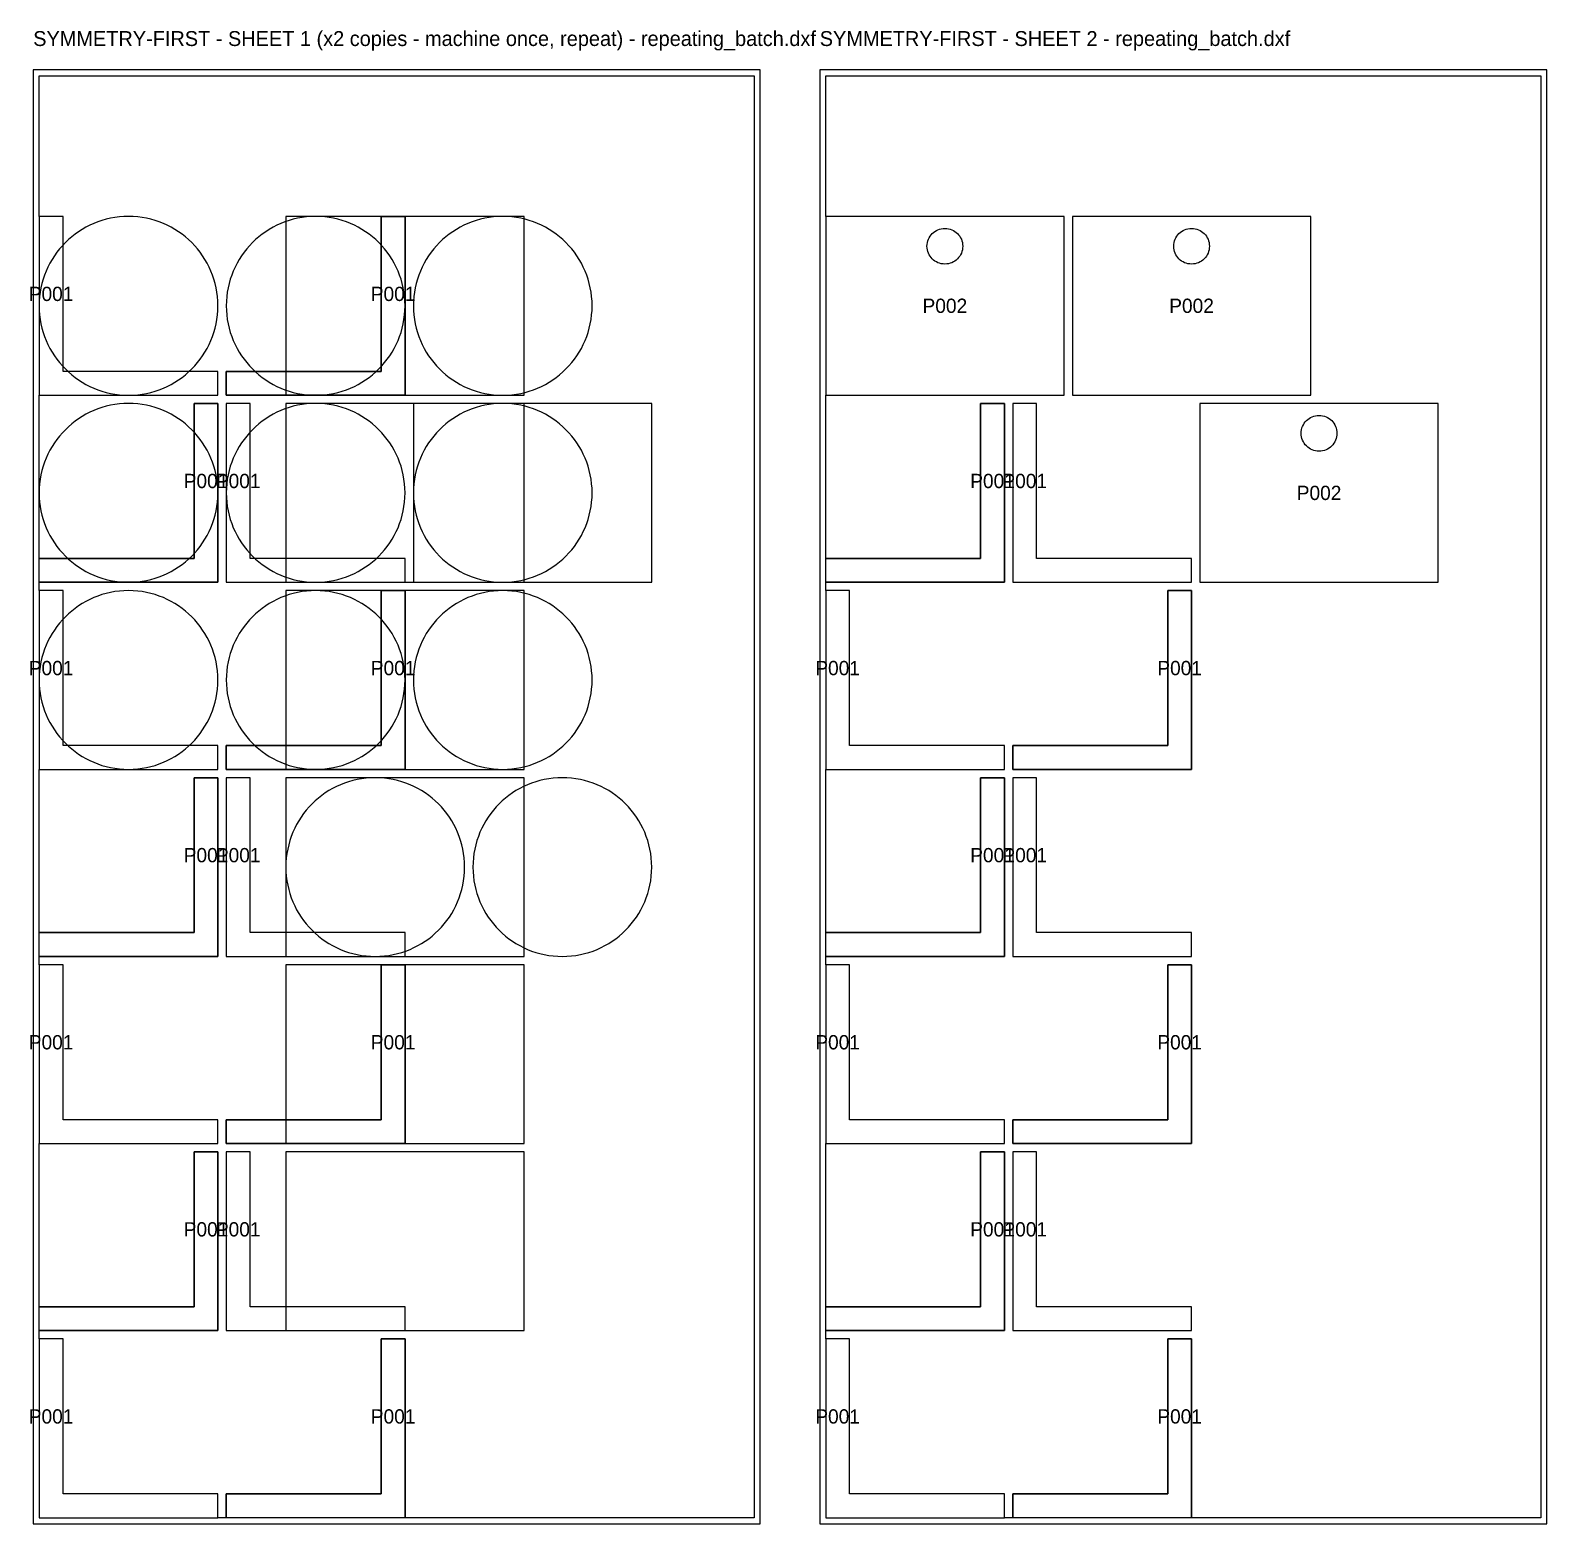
# Model space of a CAD drawing. Header units: millimetres. Extents: x -5 to 6500, y 0 to 2506.
# Drawn here: x -5 to 2540, y 0 to 2506 of the extents above; entities that cross this region are included whole.
import ezdxf
from ezdxf.enums import TextEntityAlignment as Align

# ---------------------------------------------------------------- set-up
doc = ezdxf.new("R2010")
doc.units = ezdxf.units.MM
for name, color, linetype in [('CNC_BOUNDARY', 1, 'Continuous'), ('CUT', 7, 'Continuous'), ('ETCH', 2, 'Continuous'), ('INFO', 8, 'Continuous'), ('OFFCUT', 4, 'Continuous')]:
    doc.layers.add(name, color=color, linetype=linetype)

msp = doc.modelspace()

# ---------------------------------------------------------------- linework, layer by layer
at = {"layer": 'CNC_BOUNDARY'}
for points in [[(0, 0), (1220, 0), (1220, 2440), (0, 2440)], [(1320, 0), (2540, 0), (2540, 2440), (1320, 2440)]]:
    msp.add_lwpolyline(points, close=True, dxfattribs=at)
at = {"layer": 'CUT'}
for points in [[(10, 1894), (310, 1894), (310, 1934), (50, 1934), (50, 2194), (10, 2194), (10, 1894)], [(624, 1894), (324, 1894), (324, 1934), (584, 1934), (584, 2194), (624, 2194), (624, 1894)], [(1330, 1894), (1730, 1894), (1730, 2194), (1330, 2194), (1330, 1894)], [(1744, 1894), (2144, 1894), (2144, 2194), (1744, 2194), (1744, 1894)], [(1560, 2144), (1559.8451, 2140.9327), (1559.3905, 2137.954), (1558.6513, 2135.0789), (1557.6425, 2132.3226), (1556.3792, 2129.7002), (1554.8765, 2127.2267), (1553.1495, 2124.9172), (1551.2132, 2122.7868), (1549.0828, 2120.8505), (1546.7733, 2119.1235), (1544.2998, 2117.6208), (1541.6774, 2116.3575), (1538.9211, 2115.3487), (1536.046, 2114.6095), (1533.0673, 2114.1549), (1530, 2114), (1526.9327, 2114.1549), (1523.954, 2114.6095), (1521.0789, 2115.3487), (1518.3226, 2116.3575), (1515.7002, 2117.6208), (1513.2267, 2119.1235), (1510.9172, 2120.8505), (1508.7868, 2122.7868), (1506.8505, 2124.9172), (1505.1235, 2127.2267), (1503.6208, 2129.7002), (1502.3575, 2132.3226), (1501.3487, 2135.0789), (1500.6095, 2137.954), (1500.1549, 2140.9327), (1500, 2144), (1500.1549, 2147.0673), (1500.6095, 2150.046), (1501.3487, 2152.9211), (1502.3575, 2155.6774), (1503.6208, 2158.2998), (1505.1235, 2160.7733), (1506.8505, 2163.0828), (1508.7868, 2165.2132), (1510.9172, 2167.1495), (1513.2267, 2168.8765), (1515.7002, 2170.3792), (1518.3226, 2171.6425), (1521.0789, 2172.6513), (1523.954, 2173.3905), (1526.9327, 2173.8451), (1530, 2174), (1533.0673, 2173.8451), (1536.046, 2173.3905), (1538.9211, 2172.6513), (1541.6774, 2171.6425), (1544.2998, 2170.3792), (1546.7733, 2168.8765), (1549.0828, 2167.1495), (1551.2132, 2165.2132), (1553.1495, 2163.0828), (1554.8765, 2160.7733), (1556.3792, 2158.2998), (1557.6425, 2155.6774), (1558.6513, 2152.9211), (1559.3905, 2150.046), (1559.8451, 2147.0673), (1560, 2144)], [(1974, 2144), (1973.8451, 2140.9327), (1973.3905, 2137.954), (1972.6513, 2135.0789), (1971.6425, 2132.3226), (1970.3792, 2129.7002), (1968.8765, 2127.2267), (1967.1495, 2124.9172), (1965.2132, 2122.7868), (1963.0828, 2120.8505), (1960.7733, 2119.1235), (1958.2998, 2117.6208), (1955.6774, 2116.3575), (1952.9211, 2115.3487), (1950.046, 2114.6095), (1947.0673, 2114.1549), (1944, 2114), (1940.9327, 2114.1549), (1937.954, 2114.6095), (1935.0789, 2115.3487), (1932.3226, 2116.3575), (1929.7002, 2117.6208), (1927.2267, 2119.1235), (1924.9172, 2120.8505), (1922.7868, 2122.7868), (1920.8505, 2124.9172), (1919.1235, 2127.2267), (1917.6208, 2129.7002), (1916.3575, 2132.3226), (1915.3487, 2135.0789), (1914.6095, 2137.954), (1914.1549, 2140.9327), (1914, 2144), (1914.1549, 2147.0673), (1914.6095, 2150.046), (1915.3487, 2152.9211), (1916.3575, 2155.6774), (1917.6208, 2158.2998), (1919.1235, 2160.7733), (1920.8505, 2163.0828), (1922.7868, 2165.2132), (1924.9172, 2167.1495), (1927.2267, 2168.8765), (1929.7002, 2170.3792), (1932.3226, 2171.6425), (1935.0789, 2172.6513), (1937.954, 2173.3905), (1940.9327, 2173.8451), (1944, 2174), (1947.0673, 2173.8451), (1950.046, 2173.3905), (1952.9211, 2172.6513), (1955.6774, 2171.6425), (1958.2998, 2170.3792), (1960.7733, 2168.8765), (1963.0828, 2167.1495), (1965.2132, 2165.2132), (1967.1495, 2163.0828), (1968.8765, 2160.7733), (1970.3792, 2158.2998), (1971.6425, 2155.6774), (1972.6513, 2152.9211), (1973.3905, 2150.046), (1973.8451, 2147.0673), (1974, 2144)], [(310, 1580), (10, 1580), (10, 1620), (270, 1620), (270, 1880), (310, 1880), (310, 1580)], [(324, 1580), (624, 1580), (624, 1620), (364, 1620), (364, 1880), (324, 1880), (324, 1580)], [(1630, 1580), (1330, 1580), (1330, 1620), (1590, 1620), (1590, 1880), (1630, 1880), (1630, 1580)], [(1644, 1580), (1944, 1580), (1944, 1620), (1684, 1620), (1684, 1880), (1644, 1880), (1644, 1580)], [(1958, 1580), (2358, 1580), (2358, 1880), (1958, 1880), (1958, 1580)], [(2188, 1830), (2187.8451, 1826.9327), (2187.3905, 1823.954), (2186.6513, 1821.0789), (2185.6425, 1818.3226), (2184.3792, 1815.7002), (2182.8765, 1813.2267), (2181.1495, 1810.9172), (2179.2132, 1808.7868), (2177.0828, 1806.8505), (2174.7733, 1805.1235), (2172.2998, 1803.6208), (2169.6774, 1802.3575), (2166.9211, 1801.3487), (2164.046, 1800.6095), (2161.0673, 1800.1549), (2158, 1800), (2154.9327, 1800.1549), (2151.954, 1800.6095), (2149.0789, 1801.3487), (2146.3226, 1802.3575), (2143.7002, 1803.6208), (2141.2267, 1805.1235), (2138.9172, 1806.8505), (2136.7868, 1808.7868), (2134.8505, 1810.9172), (2133.1235, 1813.2267), (2131.6208, 1815.7002), (2130.3575, 1818.3226), (2129.3487, 1821.0789), (2128.6095, 1823.954), (2128.1549, 1826.9327), (2128, 1830), (2128.1549, 1833.0673), (2128.6095, 1836.046), (2129.3487, 1838.9211), (2130.3575, 1841.6774), (2131.6208, 1844.2998), (2133.1235, 1846.7733), (2134.8505, 1849.0828), (2136.7868, 1851.2132), (2138.9172, 1853.1495), (2141.2267, 1854.8765), (2143.7002, 1856.3792), (2146.3226, 1857.6425), (2149.0789, 1858.6513), (2151.954, 1859.3905), (2154.9327, 1859.8451), (2158, 1860), (2161.0673, 1859.8451), (2164.046, 1859.3905), (2166.9211, 1858.6513), (2169.6774, 1857.6425), (2172.2998, 1856.3792), (2174.7733, 1854.8765), (2177.0828, 1853.1495), (2179.2132, 1851.2132), (2181.1495, 1849.0828), (2182.8765, 1846.7733), (2184.3792, 1844.2998), (2185.6425, 1841.6774), (2186.6513, 1838.9211), (2187.3905, 1836.046), (2187.8451, 1833.0673), (2188, 1830)], [(10, 1266), (310, 1266), (310, 1306), (50, 1306), (50, 1566), (10, 1566), (10, 1266)], [(624, 1266), (324, 1266), (324, 1306), (584, 1306), (584, 1566), (624, 1566), (624, 1266)], [(1330, 1266), (1630, 1266), (1630, 1306), (1370, 1306), (1370, 1566), (1330, 1566), (1330, 1266)], [(1944, 1266), (1644, 1266), (1644, 1306), (1904, 1306), (1904, 1566), (1944, 1566), (1944, 1266)], [(310, 952), (10, 952), (10, 992), (270, 992), (270, 1252), (310, 1252), (310, 952)], [(324, 952), (624, 952), (624, 992), (364, 992), (364, 1252), (324, 1252), (324, 952)], [(1630, 952), (1330, 952), (1330, 992), (1590, 992), (1590, 1252), (1630, 1252), (1630, 952)], [(1644, 952), (1944, 952), (1944, 992), (1684, 992), (1684, 1252), (1644, 1252), (1644, 952)], [(10, 638), (310, 638), (310, 678), (50, 678), (50, 938), (10, 938), (10, 638)], [(624, 638), (324, 638), (324, 678), (584, 678), (584, 938), (624, 938), (624, 638)], [(1330, 638), (1630, 638), (1630, 678), (1370, 678), (1370, 938), (1330, 938), (1330, 638)], [(1944, 638), (1644, 638), (1644, 678), (1904, 678), (1904, 938), (1944, 938), (1944, 638)], [(310, 324), (10, 324), (10, 364), (270, 364), (270, 624), (310, 624), (310, 324)], [(324, 324), (624, 324), (624, 364), (364, 364), (364, 624), (324, 624), (324, 324)], [(1630, 324), (1330, 324), (1330, 364), (1590, 364), (1590, 624), (1630, 624), (1630, 324)], [(1644, 324), (1944, 324), (1944, 364), (1684, 364), (1684, 624), (1644, 624), (1644, 324)], [(10, 10), (310, 10), (310, 50), (50, 50), (50, 310), (10, 310), (10, 10)], [(624, 10), (324, 10), (324, 50), (584, 50), (584, 310), (624, 310), (624, 10)], [(1330, 10), (1630, 10), (1630, 50), (1370, 50), (1370, 310), (1330, 310), (1330, 10)], [(1944, 10), (1644, 10), (1644, 50), (1904, 50), (1904, 310), (1944, 310), (1944, 10)]]:
    msp.add_lwpolyline(points, close=True, dxfattribs=at)
at = {"layer": 'OFFCUT'}
for points in [[(10, 2430), (1210, 2430), (1210, 10), (624, 10), (624, 310), (584, 310), (584, 50), (324, 50), (324, 10), (310, 10), (310, 50), (50, 50), (50, 310), (10, 310), (10, 324), (310, 324), (310, 624), (270, 624), (270, 364), (10, 364), (10, 638), (310, 638), (310, 678), (50, 678), (50, 938), (10, 938), (10, 952), (310, 952), (310, 1252), (270, 1252), (270, 992), (10, 992), (10, 1266), (310, 1266), (310, 1306), (50, 1306), (50, 1566), (10, 1566), (10, 1580), (310, 1580), (310, 1880), (270, 1880), (270, 1620), (10, 1620), (10, 1894), (310, 1894), (310, 1934), (50, 1934), (50, 2194), (10, 2194), (10, 2430)], [(1330, 2430), (2530, 2430), (2530, 10), (1944, 10), (1944, 310), (1904, 310), (1904, 50), (1644, 50), (1644, 10), (1630, 10), (1630, 50), (1370, 50), (1370, 310), (1330, 310), (1330, 324), (1630, 324), (1630, 624), (1590, 624), (1590, 364), (1330, 364), (1330, 638), (1630, 638), (1630, 678), (1370, 678), (1370, 938), (1330, 938), (1330, 952), (1630, 952), (1630, 1252), (1590, 1252), (1590, 992), (1330, 992), (1330, 1266), (1630, 1266), (1630, 1306), (1370, 1306), (1370, 1566), (1330, 1566), (1330, 1580), (1630, 1580), (1630, 1880), (1590, 1880), (1590, 1620), (1330, 1620), (1330, 1894), (1730, 1894), (1730, 2194), (1330, 2194), (1330, 2430)], [(10.1952, 2036.281), (10.7744, 2028.6634), (11.7283, 2021.1565), (13.0475, 2013.7698), (14.7224, 2006.5127), (16.7437, 1999.3946), (19.102, 1992.425), (21.7877, 1985.6132), (24.7916, 1978.9688), (28.1042, 1972.5011), (31.716, 1966.2195), (35.6176, 1960.1336), (39.7997, 1954.2526), (44.2527, 1948.5861), (48.9673, 1943.1434), (53.934, 1937.934), (59.1434, 1932.9673), (64.5861, 1928.2527), (70.2526, 1923.7997), (76.1336, 1919.6176), (82.2195, 1915.716), (88.5011, 1912.1042), (94.9688, 1908.7916), (101.6132, 1905.7877), (108.425, 1903.102), (115.3946, 1900.7437), (122.5127, 1898.7224), (129.7698, 1897.0475), (137.1565, 1895.7283), (144.6634, 1894.7744), (152.281, 1894.1952), (160, 1894), (167.719, 1894.1952), (175.3366, 1894.7744), (182.8435, 1895.7283), (190.2302, 1897.0475), (197.4873, 1898.7224), (204.6054, 1900.7437), (211.575, 1903.102), (218.3868, 1905.7877), (225.0312, 1908.7916), (231.4989, 1912.1042), (237.7805, 1915.716), (243.8664, 1919.6176), (249.7474, 1923.7997), (255.4139, 1928.2527), (260.8566, 1932.9673), (266.066, 1937.934), (271.0327, 1943.1434), (275.7473, 1948.5861), (280.2003, 1954.2526), (284.3824, 1960.1336), (288.284, 1966.2195), (291.8958, 1972.5011), (295.2084, 1978.9688), (298.2123, 1985.6132), (300.898, 1992.425), (303.2563, 1999.3946), (305.2776, 2006.5127), (306.9525, 2013.7698), (308.2717, 2021.1565), (309.2256, 2028.6634), (309.8048, 2036.281), (310, 2044), (309.8048, 2051.719), (309.2256, 2059.3366), (308.2717, 2066.8435), (306.9525, 2074.2302), (305.2776, 2081.4873), (303.2563, 2088.6054), (300.898, 2095.575), (298.2123, 2102.3868), (295.2084, 2109.0312), (291.8958, 2115.4989), (288.284, 2121.7805), (284.3824, 2127.8664), (280.2003, 2133.7474), (275.7473, 2139.4139), (271.0327, 2144.8566), (266.066, 2150.066), (260.8566, 2155.0327), (255.4139, 2159.7473), (249.7474, 2164.2003), (243.8664, 2168.3824), (237.7805, 2172.284), (231.4989, 2175.8958), (225.0312, 2179.2084), (218.3868, 2182.2123), (211.575, 2184.898), (204.6054, 2187.2563), (197.4873, 2189.2776), (190.2302, 2190.9525), (182.8435, 2192.2717), (175.3366, 2193.2256), (167.719, 2193.8048), (160, 2194), (152.281, 2193.8048), (144.6634, 2193.2256), (137.1565, 2192.2717), (129.7698, 2190.9525), (122.5127, 2189.2776), (115.3946, 2187.2563), (108.425, 2184.898), (101.6132, 2182.2123), (94.9688, 2179.2084), (88.5011, 2175.8958), (82.2195, 2172.284), (76.1336, 2168.3824), (70.2526, 2164.2003), (64.5861, 2159.7473), (59.1434, 2155.0327), (53.934, 2150.066), (48.9673, 2144.8566), (44.2527, 2139.4139), (39.7997, 2133.7474), (35.6176, 2127.8664), (31.716, 2121.7805), (28.1042, 2115.4989), (24.7916, 2109.0312), (21.7877, 2102.3868), (19.102, 2095.575), (16.7437, 2088.6054), (14.7224, 2081.4873), (13.0475, 2074.2302), (11.7283, 2066.8435), (10.7744, 2059.3366), (10.1952, 2051.719), (10, 2044), (10.1952, 2036.281)], [(584, 1934), (324, 1934), (324, 1894), (624, 1894), (624, 2194), (584, 2194), (584, 1934)], [(584, 1934), (324, 1934), (324, 1894), (624, 1894), (624, 2194), (584, 2194), (584, 1934)], [(620.9525, 2013.7698), (622.2717, 2021.1565), (623.2256, 2028.6634), (623.8048, 2036.281), (624, 2044), (623.8048, 2051.719), (623.2256, 2059.3366), (622.2717, 2066.8435), (620.9525, 2074.2302), (619.2776, 2081.4873), (617.2563, 2088.6054), (614.898, 2095.575), (612.2123, 2102.3868), (609.2084, 2109.0312), (605.8958, 2115.4989), (602.284, 2121.7805), (598.3824, 2127.8664), (594.2003, 2133.7474), (589.7473, 2139.4139), (585.0327, 2144.8566), (580.066, 2150.066), (574.8566, 2155.0327), (569.4139, 2159.7473), (563.7474, 2164.2003), (557.8664, 2168.3824), (551.7805, 2172.284), (545.4989, 2175.8958), (539.0312, 2179.2084), (532.3868, 2182.2123), (525.575, 2184.898), (518.6054, 2187.2563), (511.4873, 2189.2776), (504.2302, 2190.9525), (496.8435, 2192.2717), (489.3366, 2193.2256), (481.719, 2193.8048), (474, 2194), (466.281, 2193.8048), (458.6634, 2193.2256), (451.1565, 2192.2717), (443.7698, 2190.9525), (436.5127, 2189.2776), (429.3946, 2187.2563), (422.425, 2184.898), (415.6132, 2182.2123), (408.9688, 2179.2084), (402.5011, 2175.8958), (396.2195, 2172.284), (390.1336, 2168.3824), (384.2526, 2164.2003), (378.5861, 2159.7473), (373.1434, 2155.0327), (367.934, 2150.066), (362.9673, 2144.8566), (358.2527, 2139.4139), (353.7997, 2133.7474), (349.6176, 2127.8664), (345.716, 2121.7805), (342.1042, 2115.4989), (338.7916, 2109.0312), (335.7877, 2102.3868), (333.102, 2095.575), (330.7437, 2088.6054), (328.7224, 2081.4873), (327.0475, 2074.2302), (325.7283, 2066.8435), (324.7744, 2059.3366), (324.1952, 2051.719), (324, 2044), (324.1952, 2036.281), (324.7744, 2028.6634), (325.7283, 2021.1565), (327.0475, 2013.7698), (328.7224, 2006.5127), (330.7437, 1999.3946), (333.102, 1992.425), (335.7877, 1985.6132), (338.7916, 1978.9688), (342.1042, 1972.5011), (345.716, 1966.2195), (349.6176, 1960.1336), (353.7997, 1954.2526), (358.2527, 1948.5861), (362.9673, 1943.1434), (367.934, 1937.934), (373.1434, 1932.9673), (378.5861, 1928.2527), (384.2526, 1923.7997), (390.1336, 1919.6176), (396.2195, 1915.716), (402.5011, 1912.1042), (408.9688, 1908.7916), (415.6132, 1905.7877), (422.425, 1903.102), (429.3946, 1900.7437), (436.5127, 1898.7224), (443.7698, 1897.0475), (451.1565, 1895.7283), (458.6634, 1894.7744), (466.281, 1894.1952), (474, 1894), (481.719, 1894.1952), (489.3366, 1894.7744), (496.8435, 1895.7283), (504.2302, 1897.0475), (511.4873, 1898.7224), (518.6054, 1900.7437), (525.575, 1903.102), (532.3868, 1905.7877), (539.0312, 1908.7916), (545.4989, 1912.1042), (551.7805, 1915.716), (557.8664, 1919.6176), (563.7474, 1923.7997), (569.4139, 1928.2527), (574.8566, 1932.9673), (580.066, 1937.934), (585.0327, 1943.1434), (589.7473, 1948.5861), (594.2003, 1954.2526), (598.3824, 1960.1336), (602.284, 1966.2195), (605.8958, 1972.5011), (609.2084, 1978.9688), (612.2123, 1985.6132), (614.898, 1992.425), (617.2563, 1999.3946), (619.2776, 2006.5127), (620.9525, 2013.7698)], [(824, 1894), (824, 2194), (424, 2194), (424, 1894), (824, 1894)], [(824, 1894), (824, 2194), (424, 2194), (424, 1894), (824, 1894)], [(934.9525, 2013.7698), (936.2717, 2021.1565), (937.2256, 2028.6634), (937.8048, 2036.281), (938, 2044), (937.8048, 2051.719), (937.2256, 2059.3366), (936.2717, 2066.8435), (934.9525, 2074.2302), (933.2776, 2081.4873), (931.2563, 2088.6054), (928.898, 2095.575), (926.2123, 2102.3868), (923.2084, 2109.0312), (919.8958, 2115.4989), (916.284, 2121.7805), (912.3824, 2127.8664), (908.2003, 2133.7474), (903.7473, 2139.4139), (899.0327, 2144.8566), (894.066, 2150.066), (888.8566, 2155.0327), (883.4139, 2159.7473), (877.7474, 2164.2003), (871.8664, 2168.3824), (865.7805, 2172.284), (859.4989, 2175.8958), (853.0312, 2179.2084), (846.3868, 2182.2123), (839.575, 2184.898), (832.6054, 2187.2563), (825.4873, 2189.2776), (818.2302, 2190.9525), (810.8435, 2192.2717), (803.3366, 2193.2256), (795.719, 2193.8048), (788, 2194), (780.281, 2193.8048), (772.6634, 2193.2256), (765.1565, 2192.2717), (757.7698, 2190.9525), (750.5127, 2189.2776), (743.3946, 2187.2563), (736.425, 2184.898), (729.6132, 2182.2123), (722.9688, 2179.2084), (716.5011, 2175.8958), (710.2195, 2172.284), (704.1336, 2168.3824), (698.2526, 2164.2003), (692.5861, 2159.7473), (687.1434, 2155.0327), (681.934, 2150.066), (676.9673, 2144.8566), (672.2527, 2139.4139), (667.7997, 2133.7474), (663.6176, 2127.8664), (659.716, 2121.7805), (656.1042, 2115.4989), (652.7916, 2109.0312), (649.7877, 2102.3868), (647.102, 2095.575), (644.7437, 2088.6054), (642.7224, 2081.4873), (641.0475, 2074.2302), (639.7283, 2066.8435), (638.7744, 2059.3366), (638.1952, 2051.719), (638, 2044), (638.1952, 2036.281), (638.7744, 2028.6634), (639.7283, 2021.1565), (641.0475, 2013.7698), (642.7224, 2006.5127), (644.7437, 1999.3946), (647.102, 1992.425), (649.7877, 1985.6132), (652.7916, 1978.9688), (656.1042, 1972.5011), (659.716, 1966.2195), (663.6176, 1960.1336), (667.7997, 1954.2526), (672.2527, 1948.5861), (676.9673, 1943.1434), (681.934, 1937.934), (687.1434, 1932.9673), (692.5861, 1928.2527), (698.2526, 1923.7997), (704.1336, 1919.6176), (710.2195, 1915.716), (716.5011, 1912.1042), (722.9688, 1908.7916), (729.6132, 1905.7877), (736.425, 1903.102), (743.3946, 1900.7437), (750.5127, 1898.7224), (757.7698, 1897.0475), (765.1565, 1895.7283), (772.6634, 1894.7744), (780.281, 1894.1952), (788, 1894), (795.719, 1894.1952), (803.3366, 1894.7744), (810.8435, 1895.7283), (818.2302, 1897.0475), (825.4873, 1898.7224), (832.6054, 1900.7437), (839.575, 1903.102), (846.3868, 1905.7877), (853.0312, 1908.7916), (859.4989, 1912.1042), (865.7805, 1915.716), (871.8664, 1919.6176), (877.7474, 1923.7997), (883.4139, 1928.2527), (888.8566, 1932.9673), (894.066, 1937.934), (899.0327, 1943.1434), (903.7473, 1948.5861), (908.2003, 1954.2526), (912.3824, 1960.1336), (916.284, 1966.2195), (919.8958, 1972.5011), (923.2084, 1978.9688), (926.2123, 1985.6132), (928.898, 1992.425), (931.2563, 1999.3946), (933.2776, 2006.5127), (934.9525, 2013.7698)], [(2144, 1894), (2144, 2194), (1744, 2194), (1744, 1894), (2144, 1894)], [(10.1952, 1722.281), (10.7744, 1714.6634), (11.7283, 1707.1565), (13.0475, 1699.7698), (14.7224, 1692.5127), (16.7437, 1685.3946), (19.102, 1678.425), (21.7877, 1671.6132), (24.7916, 1664.9688), (28.1042, 1658.5011), (31.716, 1652.2195), (35.6176, 1646.1336), (39.7997, 1640.2526), (44.2527, 1634.5861), (48.9673, 1629.1434), (53.934, 1623.934), (59.1434, 1618.9673), (64.5861, 1614.2527), (70.2526, 1609.7997), (76.1336, 1605.6176), (82.2195, 1601.716), (88.5011, 1598.1042), (94.9688, 1594.7916), (101.6132, 1591.7877), (108.425, 1589.102), (115.3946, 1586.7437), (122.5127, 1584.7224), (129.7698, 1583.0475), (137.1565, 1581.7283), (144.6634, 1580.7744), (152.281, 1580.1952), (160, 1580), (167.719, 1580.1952), (175.3366, 1580.7744), (182.8435, 1581.7283), (190.2302, 1583.0475), (197.4873, 1584.7224), (204.6054, 1586.7437), (211.575, 1589.102), (218.3868, 1591.7877), (225.0312, 1594.7916), (231.4989, 1598.1042), (237.7805, 1601.716), (243.8664, 1605.6176), (249.7474, 1609.7997), (255.4139, 1614.2527), (260.8566, 1618.9673), (266.066, 1623.934), (271.0327, 1629.1434), (275.7473, 1634.5861), (280.2003, 1640.2526), (284.3824, 1646.1336), (288.284, 1652.2195), (291.8958, 1658.5011), (295.2084, 1664.9688), (298.2123, 1671.6132), (300.898, 1678.425), (303.2563, 1685.3946), (305.2776, 1692.5127), (306.9525, 1699.7698), (308.2717, 1707.1565), (309.2256, 1714.6634), (309.8048, 1722.281), (310, 1730), (309.8048, 1737.719), (309.2256, 1745.3366), (308.2717, 1752.8435), (306.9525, 1760.2302), (305.2776, 1767.4873), (303.2563, 1774.6054), (300.898, 1781.575), (298.2123, 1788.3868), (295.2084, 1795.0312), (291.8958, 1801.4989), (288.284, 1807.7805), (284.3824, 1813.8664), (280.2003, 1819.7474), (275.7473, 1825.4139), (271.0327, 1830.8566), (266.066, 1836.066), (260.8566, 1841.0327), (255.4139, 1845.7473), (249.7474, 1850.2003), (243.8664, 1854.3824), (237.7805, 1858.284), (231.4989, 1861.8958), (225.0312, 1865.2084), (218.3868, 1868.2123), (211.575, 1870.898), (204.6054, 1873.2563), (197.4873, 1875.2776), (190.2302, 1876.9525), (182.8435, 1878.2717), (175.3366, 1879.2256), (167.719, 1879.8048), (160, 1880), (152.281, 1879.8048), (144.6634, 1879.2256), (137.1565, 1878.2717), (129.7698, 1876.9525), (122.5127, 1875.2776), (115.3946, 1873.2563), (108.425, 1870.898), (101.6132, 1868.2123), (94.9688, 1865.2084), (88.5011, 1861.8958), (82.2195, 1858.284), (76.1336, 1854.3824), (70.2526, 1850.2003), (64.5861, 1845.7473), (59.1434, 1841.0327), (53.934, 1836.066), (48.9673, 1830.8566), (44.2527, 1825.4139), (39.7997, 1819.7474), (35.6176, 1813.8664), (31.716, 1807.7805), (28.1042, 1801.4989), (24.7916, 1795.0312), (21.7877, 1788.3868), (19.102, 1781.575), (16.7437, 1774.6054), (14.7224, 1767.4873), (13.0475, 1760.2302), (11.7283, 1752.8435), (10.7744, 1745.3366), (10.1952, 1737.719), (10, 1730), (10.1952, 1722.281)], [(364, 1620), (364, 1880), (324, 1880), (324, 1580), (624, 1580), (624, 1620), (364, 1620)], [(364, 1620), (364, 1880), (324, 1880), (324, 1580), (624, 1580), (624, 1620), (364, 1620)], [(364, 1620), (364, 1880), (324, 1880), (324, 1580), (624, 1580), (624, 1620), (364, 1620)], [(622.2717, 1707.1565), (623.2256, 1714.6634), (623.8048, 1722.281), (624, 1730), (623.8048, 1737.719), (623.2256, 1745.3366), (622.2717, 1752.8435), (620.9525, 1760.2302), (619.2776, 1767.4873), (617.2563, 1774.6054), (614.898, 1781.575), (612.2123, 1788.3868), (609.2084, 1795.0312), (605.8958, 1801.4989), (602.284, 1807.7805), (598.3824, 1813.8664), (594.2003, 1819.7474), (589.7473, 1825.4139), (585.0327, 1830.8566), (580.066, 1836.066), (574.8566, 1841.0327), (569.4139, 1845.7473), (563.7474, 1850.2003), (557.8664, 1854.3824), (551.7805, 1858.284), (545.4989, 1861.8958), (539.0312, 1865.2084), (532.3868, 1868.2123), (525.575, 1870.898), (518.6054, 1873.2563), (511.4873, 1875.2776), (504.2302, 1876.9525), (496.8435, 1878.2717), (489.3366, 1879.2256), (481.719, 1879.8048), (474, 1880), (466.281, 1879.8048), (458.6634, 1879.2256), (451.1565, 1878.2717), (443.7698, 1876.9525), (436.5127, 1875.2776), (429.3946, 1873.2563), (422.425, 1870.898), (415.6132, 1868.2123), (408.9688, 1865.2084), (402.5011, 1861.8958), (396.2195, 1858.284), (390.1336, 1854.3824), (384.2526, 1850.2003), (378.5861, 1845.7473), (373.1434, 1841.0327), (367.934, 1836.066), (362.9673, 1830.8566), (358.2527, 1825.4139), (353.7997, 1819.7474), (349.6176, 1813.8664), (345.716, 1807.7805), (342.1042, 1801.4989), (338.7916, 1795.0312), (335.7877, 1788.3868), (333.102, 1781.575), (330.7437, 1774.6054), (328.7224, 1767.4873), (327.0475, 1760.2302), (325.7283, 1752.8435), (324.7744, 1745.3366), (324.1952, 1737.719), (324, 1730), (324.1952, 1722.281), (324.7744, 1714.6634), (325.7283, 1707.1565), (327.0475, 1699.7698), (328.7224, 1692.5127), (330.7437, 1685.3946), (333.102, 1678.425), (335.7877, 1671.6132), (338.7916, 1664.9688), (342.1042, 1658.5011), (345.716, 1652.2195), (349.6176, 1646.1336), (353.7997, 1640.2526), (358.2527, 1634.5861), (362.9673, 1629.1434), (367.934, 1623.934), (373.1434, 1618.9673), (378.5861, 1614.2527), (384.2526, 1609.7997), (390.1336, 1605.6176), (396.2195, 1601.716), (402.5011, 1598.1042), (408.9688, 1594.7916), (415.6132, 1591.7877), (422.425, 1589.102), (429.3946, 1586.7437), (436.5127, 1584.7224), (443.7698, 1583.0475), (451.1565, 1581.7283), (458.6634, 1580.7744), (466.281, 1580.1952), (474, 1580), (481.719, 1580.1952), (489.3366, 1580.7744), (496.8435, 1581.7283), (504.2302, 1583.0475), (511.4873, 1584.7224), (518.6054, 1586.7437), (525.575, 1589.102), (532.3868, 1591.7877), (539.0312, 1594.7916), (545.4989, 1598.1042), (551.7805, 1601.716), (557.8664, 1605.6176), (563.7474, 1609.7997), (569.4139, 1614.2527), (574.8566, 1618.9673), (580.066, 1623.934), (585.0327, 1629.1434), (589.7473, 1634.5861), (594.2003, 1640.2526), (598.3824, 1646.1336), (602.284, 1652.2195), (605.8958, 1658.5011), (609.2084, 1664.9688), (612.2123, 1671.6132), (614.898, 1678.425), (617.2563, 1685.3946), (619.2776, 1692.5127), (620.9525, 1699.7698), (622.2717, 1707.1565)], [(824, 1580), (824, 1880), (424, 1880), (424, 1580), (824, 1580)], [(1038, 1580), (1038, 1880), (638, 1880), (638, 1580), (1038, 1580)], [(934.9525, 1699.7698), (936.2717, 1707.1565), (937.2256, 1714.6634), (937.8048, 1722.281), (938, 1730), (937.8048, 1737.719), (937.2256, 1745.3366), (936.2717, 1752.8435), (934.9525, 1760.2302), (933.2776, 1767.4873), (931.2563, 1774.6054), (928.898, 1781.575), (926.2123, 1788.3868), (923.2084, 1795.0312), (919.8958, 1801.4989), (916.284, 1807.7805), (912.3824, 1813.8664), (908.2003, 1819.7474), (903.7473, 1825.4139), (899.0327, 1830.8566), (894.066, 1836.066), (888.8566, 1841.0327), (883.4139, 1845.7473), (877.7474, 1850.2003), (871.8664, 1854.3824), (865.7805, 1858.284), (859.4989, 1861.8958), (853.0312, 1865.2084), (846.3868, 1868.2123), (839.575, 1870.898), (832.6054, 1873.2563), (825.4873, 1875.2776), (818.2302, 1876.9525), (810.8435, 1878.2717), (803.3366, 1879.2256), (795.719, 1879.8048), (788, 1880), (780.281, 1879.8048), (772.6634, 1879.2256), (765.1565, 1878.2717), (757.7698, 1876.9525), (750.5127, 1875.2776), (743.3946, 1873.2563), (736.425, 1870.898), (729.6132, 1868.2123), (722.9688, 1865.2084), (716.5011, 1861.8958), (710.2195, 1858.284), (704.1336, 1854.3824), (698.2526, 1850.2003), (692.5861, 1845.7473), (687.1434, 1841.0327), (681.934, 1836.066), (676.9673, 1830.8566), (672.2527, 1825.4139), (667.7997, 1819.7474), (663.6176, 1813.8664), (659.716, 1807.7805), (656.1042, 1801.4989), (652.7916, 1795.0312), (649.7877, 1788.3868), (647.102, 1781.575), (644.7437, 1774.6054), (642.7224, 1767.4873), (641.0475, 1760.2302), (639.7283, 1752.8435), (638.7744, 1745.3366), (638.1952, 1737.719), (638, 1730), (638.1952, 1722.281), (638.7744, 1714.6634), (639.7283, 1707.1565), (641.0475, 1699.7698), (642.7224, 1692.5127), (644.7437, 1685.3946), (647.102, 1678.425), (649.7877, 1671.6132), (652.7916, 1664.9688), (656.1042, 1658.5011), (659.716, 1652.2195), (663.6176, 1646.1336), (667.7997, 1640.2526), (672.2527, 1634.5861), (676.9673, 1629.1434), (681.934, 1623.934), (687.1434, 1618.9673), (692.5861, 1614.2527), (698.2526, 1609.7997), (704.1336, 1605.6176), (710.2195, 1601.716), (716.5011, 1598.1042), (722.9688, 1594.7916), (729.6132, 1591.7877), (736.425, 1589.102), (743.3946, 1586.7437), (750.5127, 1584.7224), (757.7698, 1583.0475), (765.1565, 1581.7283), (772.6634, 1580.7744), (780.281, 1580.1952), (788, 1580), (795.719, 1580.1952), (803.3366, 1580.7744), (810.8435, 1581.7283), (818.2302, 1583.0475), (825.4873, 1584.7224), (832.6054, 1586.7437), (839.575, 1589.102), (846.3868, 1591.7877), (853.0312, 1594.7916), (859.4989, 1598.1042), (865.7805, 1601.716), (871.8664, 1605.6176), (877.7474, 1609.7997), (883.4139, 1614.2527), (888.8566, 1618.9673), (894.066, 1623.934), (899.0327, 1629.1434), (903.7473, 1634.5861), (908.2003, 1640.2526), (912.3824, 1646.1336), (916.284, 1652.2195), (919.8958, 1658.5011), (923.2084, 1664.9688), (926.2123, 1671.6132), (928.898, 1678.425), (931.2563, 1685.3946), (933.2776, 1692.5127), (934.9525, 1699.7698)], [(1684, 1620), (1684, 1880), (1644, 1880), (1644, 1580), (1944, 1580), (1944, 1620), (1684, 1620)], [(2358, 1580), (2358, 1880), (1958, 1880), (1958, 1580), (2358, 1580)], [(10.1952, 1408.281), (10.7744, 1400.6634), (11.7283, 1393.1565), (13.0475, 1385.7698), (14.7224, 1378.5127), (16.7437, 1371.3946), (19.102, 1364.425), (21.7877, 1357.6132), (24.7916, 1350.9688), (28.1042, 1344.5011), (31.716, 1338.2195), (35.6176, 1332.1336), (39.7997, 1326.2526), (44.2527, 1320.5861), (48.9673, 1315.1434), (53.934, 1309.934), (59.1434, 1304.9673), (64.5861, 1300.2527), (70.2526, 1295.7997), (76.1336, 1291.6176), (82.2195, 1287.716), (88.5011, 1284.1042), (94.9688, 1280.7916), (101.6132, 1277.7877), (108.425, 1275.102), (115.3946, 1272.7437), (122.5127, 1270.7224), (129.7698, 1269.0475), (137.1565, 1267.7283), (144.6634, 1266.7744), (152.281, 1266.1952), (160, 1266), (167.719, 1266.1952), (175.3366, 1266.7744), (182.8435, 1267.7283), (190.2302, 1269.0475), (197.4873, 1270.7224), (204.6054, 1272.7437), (211.575, 1275.102), (218.3868, 1277.7877), (225.0312, 1280.7916), (231.4989, 1284.1042), (237.7805, 1287.716), (243.8664, 1291.6176), (249.7474, 1295.7997), (255.4139, 1300.2527), (260.8566, 1304.9673), (266.066, 1309.934), (271.0327, 1315.1434), (275.7473, 1320.5861), (280.2003, 1326.2526), (284.3824, 1332.1336), (288.284, 1338.2195), (291.8958, 1344.5011), (295.2084, 1350.9688), (298.2123, 1357.6132), (300.898, 1364.425), (303.2563, 1371.3946), (305.2776, 1378.5127), (306.9525, 1385.7698), (308.2717, 1393.1565), (309.2256, 1400.6634), (309.8048, 1408.281), (310, 1416), (309.8048, 1423.719), (309.2256, 1431.3366), (308.2717, 1438.8435), (306.9525, 1446.2302), (305.2776, 1453.4873), (303.2563, 1460.6054), (300.898, 1467.575), (298.2123, 1474.3868), (295.2084, 1481.0312), (291.8958, 1487.4989), (288.284, 1493.7805), (284.3824, 1499.8664), (280.2003, 1505.7474), (275.7473, 1511.4139), (271.0327, 1516.8566), (266.066, 1522.066), (260.8566, 1527.0327), (255.4139, 1531.7473), (249.7474, 1536.2003), (243.8664, 1540.3824), (237.7805, 1544.284), (231.4989, 1547.8958), (225.0312, 1551.2084), (218.3868, 1554.2123), (211.575, 1556.898), (204.6054, 1559.2563), (197.4873, 1561.2776), (190.2302, 1562.9525), (182.8435, 1564.2717), (175.3366, 1565.2256), (167.719, 1565.8048), (160, 1566), (152.281, 1565.8048), (144.6634, 1565.2256), (137.1565, 1564.2717), (129.7698, 1562.9525), (122.5127, 1561.2776), (115.3946, 1559.2563), (108.425, 1556.898), (101.6132, 1554.2123), (94.9688, 1551.2084), (88.5011, 1547.8958), (82.2195, 1544.284), (76.1336, 1540.3824), (70.2526, 1536.2003), (64.5861, 1531.7473), (59.1434, 1527.0327), (53.934, 1522.066), (48.9673, 1516.8566), (44.2527, 1511.4139), (39.7997, 1505.7474), (35.6176, 1499.8664), (31.716, 1493.7805), (28.1042, 1487.4989), (24.7916, 1481.0312), (21.7877, 1474.3868), (19.102, 1467.575), (16.7437, 1460.6054), (14.7224, 1453.4873), (13.0475, 1446.2302), (11.7283, 1438.8435), (10.7744, 1431.3366), (10.1952, 1423.719), (10, 1416), (10.1952, 1408.281)], [(584, 1306), (324, 1306), (324, 1266), (624, 1266), (624, 1566), (584, 1566), (584, 1306)], [(584, 1306), (324, 1306), (324, 1266), (624, 1266), (624, 1566), (584, 1566), (584, 1306)], [(584, 1306), (324, 1306), (324, 1266), (624, 1266), (624, 1566), (584, 1566), (584, 1306)], [(622.2717, 1393.1565), (623.2256, 1400.6634), (623.8048, 1408.281), (624, 1416), (623.8048, 1423.719), (623.2256, 1431.3366), (622.2717, 1438.8435), (620.9525, 1446.2302), (619.2776, 1453.4873), (617.2563, 1460.6054), (614.898, 1467.575), (612.2123, 1474.3868), (609.2084, 1481.0312), (605.8958, 1487.4989), (602.284, 1493.7805), (598.3824, 1499.8664), (594.2003, 1505.7474), (589.7473, 1511.4139), (585.0327, 1516.8566), (580.066, 1522.066), (574.8566, 1527.0327), (569.4139, 1531.7473), (563.7474, 1536.2003), (557.8664, 1540.3824), (551.7805, 1544.284), (545.4989, 1547.8958), (539.0312, 1551.2084), (532.3868, 1554.2123), (525.575, 1556.898), (518.6054, 1559.2563), (511.4873, 1561.2776), (504.2302, 1562.9525), (496.8435, 1564.2717), (489.3366, 1565.2256), (481.719, 1565.8048), (474, 1566), (466.281, 1565.8048), (458.6634, 1565.2256), (451.1565, 1564.2717), (443.7698, 1562.9525), (436.5127, 1561.2776), (429.3946, 1559.2563), (422.425, 1556.898), (415.6132, 1554.2123), (408.9688, 1551.2084), (402.5011, 1547.8958), (396.2195, 1544.284), (390.1336, 1540.3824), (384.2526, 1536.2003), (378.5861, 1531.7473), (373.1434, 1527.0327), (367.934, 1522.066), (362.9673, 1516.8566), (358.2527, 1511.4139), (353.7997, 1505.7474), (349.6176, 1499.8664), (345.716, 1493.7805), (342.1042, 1487.4989), (338.7916, 1481.0312), (335.7877, 1474.3868), (333.102, 1467.575), (330.7437, 1460.6054), (328.7224, 1453.4873), (327.0475, 1446.2302), (325.7283, 1438.8435), (324.7744, 1431.3366), (324.1952, 1423.719), (324, 1416), (324.1952, 1408.281), (324.7744, 1400.6634), (325.7283, 1393.1565), (327.0475, 1385.7698), (328.7224, 1378.5127), (330.7437, 1371.3946), (333.102, 1364.425), (335.7877, 1357.6132), (338.7916, 1350.9688), (342.1042, 1344.5011), (345.716, 1338.2195), (349.6176, 1332.1336), (353.7997, 1326.2526), (358.2527, 1320.5861), (362.9673, 1315.1434), (367.934, 1309.934), (373.1434, 1304.9673), (378.5861, 1300.2527), (384.2526, 1295.7997), (390.1336, 1291.6176), (396.2195, 1287.716), (402.5011, 1284.1042), (408.9688, 1280.7916), (415.6132, 1277.7877), (422.425, 1275.102), (429.3946, 1272.7437), (436.5127, 1270.7224), (443.7698, 1269.0475), (451.1565, 1267.7283), (458.6634, 1266.7744), (466.281, 1266.1952), (474, 1266), (481.719, 1266.1952), (489.3366, 1266.7744), (496.8435, 1267.7283), (504.2302, 1269.0475), (511.4873, 1270.7224), (518.6054, 1272.7437), (525.575, 1275.102), (532.3868, 1277.7877), (539.0312, 1280.7916), (545.4989, 1284.1042), (551.7805, 1287.716), (557.8664, 1291.6176), (563.7474, 1295.7997), (569.4139, 1300.2527), (574.8566, 1304.9673), (580.066, 1309.934), (585.0327, 1315.1434), (589.7473, 1320.5861), (594.2003, 1326.2526), (598.3824, 1332.1336), (602.284, 1338.2195), (605.8958, 1344.5011), (609.2084, 1350.9688), (612.2123, 1357.6132), (614.898, 1364.425), (617.2563, 1371.3946), (619.2776, 1378.5127), (620.9525, 1385.7698), (622.2717, 1393.1565)], [(824, 1266), (824, 1566), (424, 1566), (424, 1266), (824, 1266)], [(936.2717, 1393.1565), (937.2256, 1400.6634), (937.8048, 1408.281), (938, 1416), (937.8048, 1423.719), (937.2256, 1431.3366), (936.2717, 1438.8435), (934.9525, 1446.2302), (933.2776, 1453.4873), (931.2563, 1460.6054), (928.898, 1467.575), (926.2123, 1474.3868), (923.2084, 1481.0312), (919.8958, 1487.4989), (916.284, 1493.7805), (912.3824, 1499.8664), (908.2003, 1505.7474), (903.7473, 1511.4139), (899.0327, 1516.8566), (894.066, 1522.066), (888.8566, 1527.0327), (883.4139, 1531.7473), (877.7474, 1536.2003), (871.8664, 1540.3824), (865.7805, 1544.284), (859.4989, 1547.8958), (853.0312, 1551.2084), (846.3868, 1554.2123), (839.575, 1556.898), (832.6054, 1559.2563), (825.4873, 1561.2776), (818.2302, 1562.9525), (810.8435, 1564.2717), (803.3366, 1565.2256), (795.719, 1565.8048), (788, 1566), (780.281, 1565.8048), (772.6634, 1565.2256), (765.1565, 1564.2717), (757.7698, 1562.9525), (750.5127, 1561.2776), (743.3946, 1559.2563), (736.425, 1556.898), (729.6132, 1554.2123), (722.9688, 1551.2084), (716.5011, 1547.8958), (710.2195, 1544.284), (704.1336, 1540.3824), (698.2526, 1536.2003), (692.5861, 1531.7473), (687.1434, 1527.0327), (681.934, 1522.066), (676.9673, 1516.8566), (672.2527, 1511.4139), (667.7997, 1505.7474), (663.6176, 1499.8664), (659.716, 1493.7805), (656.1042, 1487.4989), (652.7916, 1481.0312), (649.7877, 1474.3868), (647.102, 1467.575), (644.7437, 1460.6054), (642.7224, 1453.4873), (641.0475, 1446.2302), (639.7283, 1438.8435), (638.7744, 1431.3366), (638.1952, 1423.719), (638, 1416), (638.1952, 1408.281), (638.7744, 1400.6634), (639.7283, 1393.1565), (641.0475, 1385.7698), (642.7224, 1378.5127), (644.7437, 1371.3946), (647.102, 1364.425), (649.7877, 1357.6132), (652.7916, 1350.9688), (656.1042, 1344.5011), (659.716, 1338.2195), (663.6176, 1332.1336), (667.7997, 1326.2526), (672.2527, 1320.5861), (676.9673, 1315.1434), (681.934, 1309.934), (687.1434, 1304.9673), (692.5861, 1300.2527), (698.2526, 1295.7997), (704.1336, 1291.6176), (710.2195, 1287.716), (716.5011, 1284.1042), (722.9688, 1280.7916), (729.6132, 1277.7877), (736.425, 1275.102), (743.3946, 1272.7437), (750.5127, 1270.7224), (757.7698, 1269.0475), (765.1565, 1267.7283), (772.6634, 1266.7744), (780.281, 1266.1952), (788, 1266), (795.719, 1266.1952), (803.3366, 1266.7744), (810.8435, 1267.7283), (818.2302, 1269.0475), (825.4873, 1270.7224), (832.6054, 1272.7437), (839.575, 1275.102), (846.3868, 1277.7877), (853.0312, 1280.7916), (859.4989, 1284.1042), (865.7805, 1287.716), (871.8664, 1291.6176), (877.7474, 1295.7997), (883.4139, 1300.2527), (888.8566, 1304.9673), (894.066, 1309.934), (899.0327, 1315.1434), (903.7473, 1320.5861), (908.2003, 1326.2526), (912.3824, 1332.1336), (916.284, 1338.2195), (919.8958, 1344.5011), (923.2084, 1350.9688), (926.2123, 1357.6132), (928.898, 1364.425), (931.2563, 1371.3946), (933.2776, 1378.5127), (934.9525, 1385.7698), (936.2717, 1393.1565)], [(1904, 1306), (1644, 1306), (1644, 1266), (1944, 1266), (1944, 1566), (1904, 1566), (1904, 1306)], [(364, 992), (364, 1252), (324, 1252), (324, 952), (624, 952), (624, 992), (364, 992)], [(364, 992), (364, 1252), (324, 1252), (324, 952), (624, 952), (624, 992), (364, 992)], [(364, 992), (364, 1252), (324, 1252), (324, 952), (624, 952), (624, 992), (364, 992)], [(824, 952), (824, 1252), (424, 1252), (424, 952), (824, 952)], [(722.2717, 1079.1565), (723.2256, 1086.6634), (723.8048, 1094.281), (724, 1102), (723.8048, 1109.719), (723.2256, 1117.3366), (722.2717, 1124.8435), (720.9525, 1132.2302), (719.2776, 1139.4873), (717.2563, 1146.6054), (714.898, 1153.575), (712.2123, 1160.3868), (709.2084, 1167.0312), (705.8958, 1173.4989), (702.284, 1179.7805), (698.3824, 1185.8664), (694.2003, 1191.7474), (689.7473, 1197.4139), (685.0327, 1202.8566), (680.066, 1208.066), (674.8566, 1213.0327), (669.4139, 1217.7473), (663.7474, 1222.2003), (657.8664, 1226.3824), (651.7805, 1230.284), (645.4989, 1233.8958), (639.0312, 1237.2084), (632.3868, 1240.2123), (625.575, 1242.898), (618.6054, 1245.2563), (611.4873, 1247.2776), (604.2302, 1248.9525), (596.8435, 1250.2717), (589.3366, 1251.2256), (581.719, 1251.8048), (574, 1252), (566.281, 1251.8048), (558.6634, 1251.2256), (551.1565, 1250.2717), (543.7698, 1248.9525), (536.5127, 1247.2776), (529.3946, 1245.2563), (522.425, 1242.898), (515.6132, 1240.2123), (508.9688, 1237.2084), (502.5011, 1233.8958), (496.2195, 1230.284), (490.1336, 1226.3824), (484.2526, 1222.2003), (478.5861, 1217.7473), (473.1434, 1213.0327), (467.934, 1208.066), (462.9673, 1202.8566), (458.2527, 1197.4139), (453.7997, 1191.7474), (449.6176, 1185.8664), (445.716, 1179.7805), (442.1042, 1173.4989), (438.7916, 1167.0312), (435.7877, 1160.3868), (433.102, 1153.575), (430.7437, 1146.6054), (428.7224, 1139.4873), (427.0475, 1132.2302), (425.7283, 1124.8435), (424.7744, 1117.3366), (424.1952, 1109.719), (424, 1102), (424.1952, 1094.281), (424.7744, 1086.6634), (425.7283, 1079.1565), (427.0475, 1071.7698), (428.7224, 1064.5127), (430.7437, 1057.3946), (433.102, 1050.425), (435.7877, 1043.6132), (438.7916, 1036.9688), (442.1042, 1030.5011), (445.716, 1024.2195), (449.6176, 1018.1336), (453.7997, 1012.2526), (458.2527, 1006.5861), (462.9673, 1001.1434), (467.934, 995.934), (473.1434, 990.9673), (478.5861, 986.2527), (484.2526, 981.7997), (490.1336, 977.6176), (496.2195, 973.716), (502.5011, 970.1042), (508.9688, 966.7916), (515.6132, 963.7877), (522.425, 961.102), (529.3946, 958.7437), (536.5127, 956.7224), (543.7698, 955.0475), (551.1565, 953.7283), (558.6634, 952.7744), (566.281, 952.1952), (574, 952), (581.719, 952.1952), (589.3366, 952.7744), (596.8435, 953.7283), (604.2302, 955.0475), (611.4873, 956.7224), (618.6054, 958.7437), (625.575, 961.102), (632.3868, 963.7877), (639.0312, 966.7916), (645.4989, 970.1042), (651.7805, 973.716), (657.8664, 977.6176), (663.7474, 981.7997), (669.4139, 986.2527), (674.8566, 990.9673), (680.066, 995.934), (685.0327, 1001.1434), (689.7473, 1006.5861), (694.2003, 1012.2526), (698.3824, 1018.1336), (702.284, 1024.2195), (705.8958, 1030.5011), (709.2084, 1036.9688), (712.2123, 1043.6132), (714.898, 1050.425), (717.2563, 1057.3946), (719.2776, 1064.5127), (720.9525, 1071.7698), (722.2717, 1079.1565)], [(1036.2717, 1079.1565), (1037.2256, 1086.6634), (1037.8048, 1094.281), (1038, 1102), (1037.8048, 1109.719), (1037.2256, 1117.3366), (1036.2717, 1124.8435), (1034.9525, 1132.2302), (1033.2776, 1139.4873), (1031.2563, 1146.6054), (1028.898, 1153.575), (1026.2123, 1160.3868), (1023.2084, 1167.0312), (1019.8958, 1173.4989), (1016.284, 1179.7805), (1012.3824, 1185.8664), (1008.2003, 1191.7474), (1003.7473, 1197.4139), (999.0327, 1202.8566), (994.066, 1208.066), (988.8566, 1213.0327), (983.4139, 1217.7473), (977.7474, 1222.2003), (971.8664, 1226.3824), (965.7805, 1230.284), (959.4989, 1233.8958), (953.0312, 1237.2084), (946.3868, 1240.2123), (939.575, 1242.898), (932.6054, 1245.2563), (925.4873, 1247.2776), (918.2302, 1248.9525), (910.8435, 1250.2717), (903.3366, 1251.2256), (895.719, 1251.8048), (888, 1252), (880.281, 1251.8048), (872.6634, 1251.2256), (865.1565, 1250.2717), (857.7698, 1248.9525), (850.5127, 1247.2776), (843.3946, 1245.2563), (836.425, 1242.898), (829.6132, 1240.2123), (822.9688, 1237.2084), (816.5011, 1233.8958), (810.2195, 1230.284), (804.1336, 1226.3824), (798.2526, 1222.2003), (792.5861, 1217.7473), (787.1434, 1213.0327), (781.934, 1208.066), (776.9673, 1202.8566), (772.2527, 1197.4139), (767.7997, 1191.7474), (763.6176, 1185.8664), (759.716, 1179.7805), (756.1042, 1173.4989), (752.7916, 1167.0312), (749.7877, 1160.3868), (747.102, 1153.575), (744.7437, 1146.6054), (742.7224, 1139.4873), (741.0475, 1132.2302), (739.7283, 1124.8435), (738.7744, 1117.3366), (738.1952, 1109.719), (738, 1102), (738.1952, 1094.281), (738.7744, 1086.6634), (739.7283, 1079.1565), (741.0475, 1071.7698), (742.7224, 1064.5127), (744.7437, 1057.3946), (747.102, 1050.425), (749.7877, 1043.6132), (752.7916, 1036.9688), (756.1042, 1030.5011), (759.716, 1024.2195), (763.6176, 1018.1336), (767.7997, 1012.2526), (772.2527, 1006.5861), (776.9673, 1001.1434), (781.934, 995.934), (787.1434, 990.9673), (792.5861, 986.2527), (798.2526, 981.7997), (804.1336, 977.6176), (810.2195, 973.716), (816.5011, 970.1042), (822.9688, 966.7916), (829.6132, 963.7877), (836.425, 961.102), (843.3946, 958.7437), (850.5127, 956.7224), (857.7698, 955.0475), (865.1565, 953.7283), (872.6634, 952.7744), (880.281, 952.1952), (888, 952), (895.719, 952.1952), (903.3366, 952.7744), (910.8435, 953.7283), (918.2302, 955.0475), (925.4873, 956.7224), (932.6054, 958.7437), (939.575, 961.102), (946.3868, 963.7877), (953.0312, 966.7916), (959.4989, 970.1042), (965.7805, 973.716), (971.8664, 977.6176), (977.7474, 981.7997), (983.4139, 986.2527), (988.8566, 990.9673), (994.066, 995.934), (999.0327, 1001.1434), (1003.7473, 1006.5861), (1008.2003, 1012.2526), (1012.3824, 1018.1336), (1016.284, 1024.2195), (1019.8958, 1030.5011), (1023.2084, 1036.9688), (1026.2123, 1043.6132), (1028.898, 1050.425), (1031.2563, 1057.3946), (1033.2776, 1064.5127), (1034.9525, 1071.7698), (1036.2717, 1079.1565)], [(1684, 992), (1684, 1252), (1644, 1252), (1644, 952), (1944, 952), (1944, 992), (1684, 992)], [(584, 678), (324, 678), (324, 638), (624, 638), (624, 938), (584, 938), (584, 678)], [(584, 678), (324, 678), (324, 638), (624, 638), (624, 938), (584, 938), (584, 678)], [(584, 678), (324, 678), (324, 638), (624, 638), (624, 938), (584, 938), (584, 678)], [(824, 638), (824, 938), (424, 938), (424, 638), (824, 638)], [(824, 638), (824, 938), (424, 938), (424, 638), (824, 638)], [(1904, 678), (1644, 678), (1644, 638), (1944, 638), (1944, 938), (1904, 938), (1904, 678)], [(364, 364), (364, 624), (324, 624), (324, 324), (624, 324), (624, 364), (364, 364)], [(364, 364), (364, 624), (324, 624), (324, 324), (624, 324), (624, 364), (364, 364)], [(364, 364), (364, 624), (324, 624), (324, 324), (624, 324), (624, 364), (364, 364)], [(824, 324), (824, 624), (424, 624), (424, 324), (824, 324)], [(824, 324), (824, 624), (424, 624), (424, 324), (824, 324)], [(1684, 364), (1684, 624), (1644, 624), (1644, 324), (1944, 324), (1944, 364), (1684, 364)]]:
    msp.add_lwpolyline(points, close=True, dxfattribs=at)

# ---------------------------------------------------------------- texts
at = {"layer": 'ETCH'}
for s, p in [('P001', (30, 2064)), ('P001', (604, 2064)), ('P002', (1530, 2044)), ('P002', (1944, 2044)), ('P001', (290, 1750)), ('P001', (344, 1750)), ('P001', (1610, 1750)), ('P001', (1664, 1750)), ('P002', (2158, 1730)), ('P001', (30, 1436)), ('P001', (604, 1436)), ('P001', (1350, 1436)), ('P001', (1924, 1436)), ('P001', (290, 1122)), ('P001', (344, 1122)), ('P001', (1610, 1122)), ('P001', (1664, 1122)), ('P001', (30, 808)), ('P001', (604, 808)), ('P001', (1350, 808)), ('P001', (1924, 808)), ('P001', (290, 494)), ('P001', (344, 494)), ('P001', (1610, 494)), ('P001', (1664, 494)), ('P001', (30, 180)), ('P001', (604, 180)), ('P001', (1350, 180)), ('P001', (1924, 180))]:
    msp.add_text(s, height=24, dxfattribs=at).set_placement(p, align=Align.MIDDLE_CENTER)
at = {"layer": 'INFO'}
for s, p in [('SYMMETRY-FIRST - SHEET 1 (x2 copies - machine once, repeat) - repeating_batch.dxf', (0, 2480)), ('SYMMETRY-FIRST - SHEET 2 - repeating_batch.dxf', (1320, 2480))]:
    msp.add_text(s, height=25, dxfattribs=at).set_placement(p)

doc.saveas('drawing.dxf')
